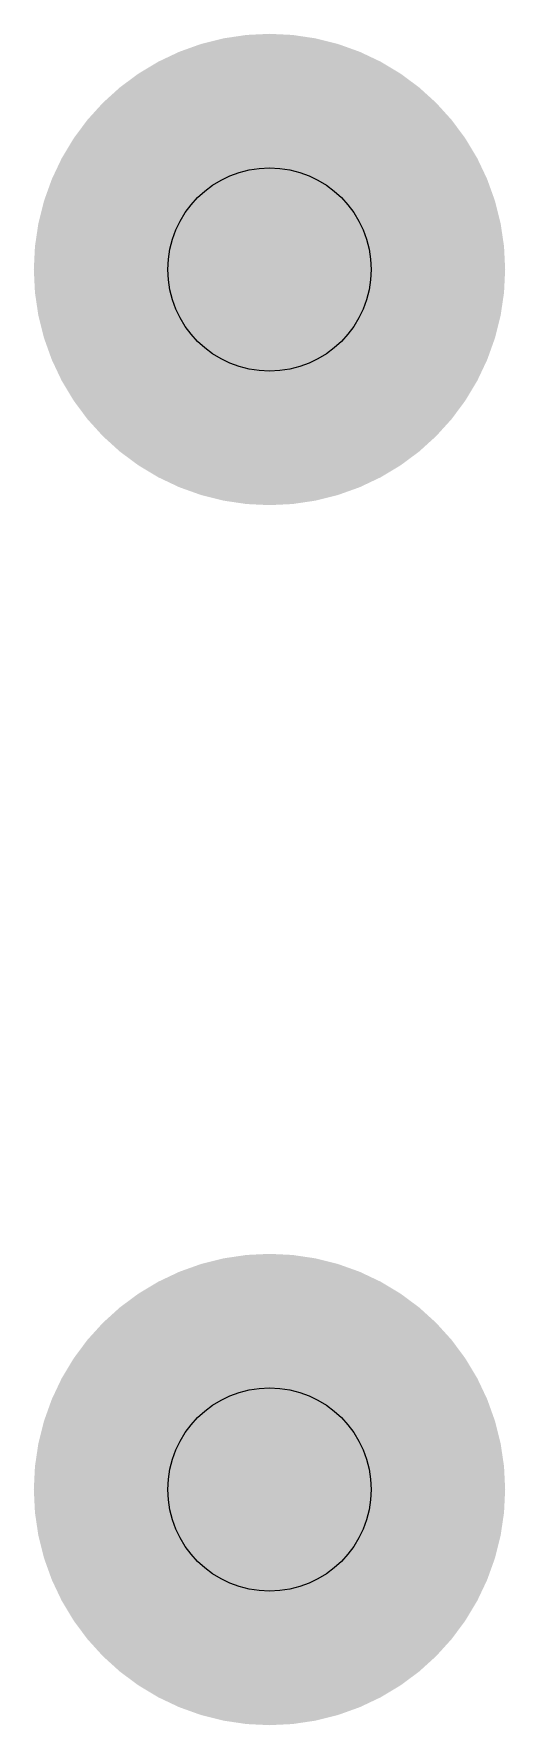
# Model space of a CAD drawing. Extents: x 1.5 to 98, y 12 to 104.4.
# Drawn here: x 18.536 to 19.464, y 49.936 to 53.264 of the extents above; entities that cross this region are included whole.
import ezdxf

# ---------------------------------------------------------------- set-up
doc = ezdxf.new("R2010")
doc.units = 0
doc.layers.get('0').update_dxf_attribs({"linetype": 'CONTINUOUS'})
for name, color, linetype in [('_DRILL', 251, 'CONTINUOUS'), ('BOTTOM_SOLDER_MASK', 6, 'CONTINUOUS'), ('TOP_SOLDER_MASK', 2, 'CONTINUOUS')]:
    doc.layers.add(name, color=color, linetype=linetype)

# ---------------------------------------------------------------- blocks, each defined once
blk = doc.blocks.new('PAD_ROUND_31_HOLE_16')
at = {"const_width": 0.4}
blk.add_lwpolyline([(-0.2, 0, 1), (0.2, 0, 1)], format="xyb", close=True, dxfattribs=at)
blk = doc.blocks.new('_HOLE')
blk.add_circle((0, 0), 0.5)

msp = doc.modelspace()

# ---------------------------------------------------------------- block references
at = {"layer": '_DRILL', "xscale": 0.4, "yscale": 0.4}
for p in [(19, 52.8), (19, 50.4)]:
    msp.add_blockref('_HOLE', p, dxfattribs=at)
at = {"layer": 'BOTTOM_SOLDER_MASK', "color": 2, "xscale": 1.159, "yscale": 1.159}
for p in [(19, 52.8), (19, 52.8), (19, 50.4), (19, 50.4)]:
    msp.add_blockref('PAD_ROUND_31_HOLE_16', p, dxfattribs=at)
at = {"layer": 'TOP_SOLDER_MASK', "color": 2, "xscale": 1.159, "yscale": 1.159}
for p in [(19, 52.8), (19, 52.8), (19, 50.4), (19, 50.4)]:
    msp.add_blockref('PAD_ROUND_31_HOLE_16', p, dxfattribs=at)

doc.saveas('drawing.dxf')
